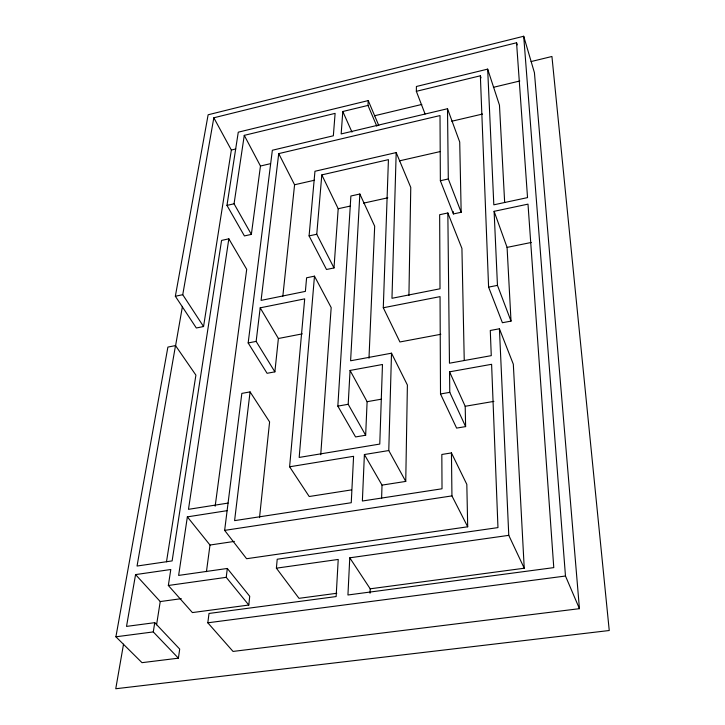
<?xml version="1.0" encoding="UTF-8"?>
<svg xmlns="http://www.w3.org/2000/svg" width="725" height="725" viewBox="0 0 725 725"><rect width="100%" height="100%" fill="white"/><g stroke="black" fill="none" stroke-linecap="round" stroke-linejoin="round"><path stroke-width="1.09" d="M425.077 113.997L416.349 91.314L416.413 86.483L487.671 69.12L499.462 105.161L504.663 202.438M405.746 481.409L388.772 450.542L364.394 454.539L382.021 485.116L405.746 481.409L407.396 385.029L391.509 353.193L350.601 360.778L359.845 194.01L350.882 196.004L337.841 406.118L355.567 436.939L365.654 435.245L367.104 401.686L350.066 370.439L382.474 364.494L379.773 444.072L299.18 457.43L314.478 276.162L306.603 277.784L305.379 291.387L261.082 300.395L278.726 153.618L440.012 115.565L440.365 180.733L453.415 213.938L461.173 212.28L459.713 142.028L447.506 108.723L341.167 133.935L342.798 111.505L367.983 105.415L368.237 100.585L238.271 132.177L226.97 205.402L244.416 235.924L251.358 234.402L260.465 166.025L244.271 135.358L335.113 113.372L333.346 135.783L272.355 150.247L248.167 342.952L267.081 373.303L274.875 371.843L278.382 338.502L260.184 307.835L304.699 298.863L289.61 466.791L309.203 496.516L351.48 489.901M408.927 295.501L410.767 187.431L396.185 152.576L314.958 171.263L309.086 235.897L326.504 269.492L333.998 267.942L338.194 208.727L321.818 174.888L388.428 159.645L383.289 307.763L399.919 341.964L440.809 334.288M396.185 152.576L391.971 298.292L440.012 288.786L439.658 214.718L447.842 212.969L461.925 248.421L464.245 360.416M388.772 450.542L391.509 353.193M381.595 498.546L382.021 485.116M370.04 593.24L370.203 588.809L349.767 557.815L508.778 535.349L524.238 568.228L370.203 588.809M364.394 454.539L362.373 501.011L442.023 488.777L441.833 454.466L451.448 452.917L466.818 484.373L467.698 526.794L246.6 558.721L224.641 530.383L241.833 393.394L250.08 391.89L269.6 421.923L259.514 517.659M368.98 358.25L374.68 226.191L359.845 194.01M349.767 557.815L347.937 594.989L553.773 567.621L527.999 204.133L494.106 211.328L497.459 285.378L511.016 321.112L502.398 322.725L488.596 287.118L480.358 75.79L416.349 91.314M365.654 435.245L348.19 404.296L350.066 370.439M320.74 454.756L331.18 307.581L314.478 276.162M333.998 267.942L316.762 234.248L321.818 174.888M336.772 593.277L298.99 598.333L276.388 568.173L277.213 559.229L497.966 527.601L491.604 364.303L449.554 371.834L449.781 392.352L465.622 426.599L456.614 428.094L440.51 393.965L440.048 296.634L383.289 307.763M166.487 561.83L195.904 375.124L175.513 345.589L167.892 347.085L115.909 636.795L142 662.668L178.404 658.173L179.7 649.074L154.751 622.666L126.522 626.4L135.566 574.599L170.801 569.506L168.336 585.483L192.406 612.58L248.802 605.04L249.726 596.303L227.315 568.463L178.631 575.414L187.358 516.871L227.115 510.663M282.841 296.208L294.577 184.766L278.726 153.618M250.08 391.89L234.592 520.641L351.253 502.724L353.583 456.306L289.61 466.791M274.875 371.843L256.142 341.403L260.184 307.835M248.802 605.04L226.236 577.336L227.315 568.463M517.206 44.905L516.562 42.766L213.821 117.785L231.357 150.03L203.553 326.54L196.33 327.99L175.35 296.244L208.129 114.777L523.704 36.25L534.434 72.718L579.438 608.674L233.033 651.431L207.812 622.802L209.017 613.459L336.137 596.557L338.222 559.446L276.388 568.173M206.444 571.672L209.996 545.037L187.358 516.871M215.171 506.177L246.708 269.337L228.837 238.824L221.569 240.419L172.124 560.905L137.052 566.035L175.513 345.589M228.837 238.824L188.482 509.331L228.067 503.087M251.358 234.402L234.057 203.788L244.271 135.358M156.564 624.832L160.234 601.56L135.566 574.599M178.404 658.173L153.283 631.919L154.751 622.666M123.531 644.162L115.755 688.75L609.245 630.514L551.933 56.487L531.081 61.562M175.441 346.523L182.446 306.394M203.553 326.54L182.745 294.703L213.821 117.785M231.357 150.03L235.761 148.978M374.481 115.773L421.814 104.445M493.381 87.317L519.798 80.992M260.465 166.025L270.353 163.705M451.784 121.238L482.497 114.052M294.577 184.766L314.451 180.235M399.448 160.859L440.292 151.543M226.97 205.402L234.057 203.788M440.365 180.733L448.304 178.966L447.506 108.723M338.194 208.727L350.329 206.054M363.56 203.145L387.821 197.798M309.086 235.897L316.762 234.248M175.35 296.244L182.745 294.703M511.016 321.112L507.074 247.388L531.271 242.458M488.596 287.118L497.459 285.378M248.167 342.952L256.142 341.403M278.382 338.502L302.307 333.862M524.238 568.228L513.318 364.195L499.425 328.778L490.281 330.482L491.269 355.649L449.464 363.207L447.842 212.969M337.841 406.118L348.19 404.296M367.104 401.686L381.259 399.203M440.51 393.965L449.781 392.352M449.554 371.834L465.196 406.281L493.897 401.378M224.641 530.383L451.938 495.9L467.698 526.794M209.996 545.037L234.356 541.412M168.336 585.483L226.236 577.336M160.234 601.56L181.286 598.669M207.812 622.802L565.482 576.022L579.438 608.674M115.909 636.795L153.283 631.919M342.798 111.505L351.969 132.095M368.237 100.585L378.794 125.534M367.983 105.415L376.819 126.213M448.304 178.966L461.173 212.28M494.106 211.328L507.074 247.388M480.358 75.79L481.065 77.901M523.704 36.25L565.482 576.022M516.562 42.766L527.537 197.608L493.816 204.822L487.671 69.12M499.425 328.778L508.778 535.349M465.196 406.281L465.622 426.599M453.379 211.691L453.415 213.938M451.448 452.917L451.938 495.9"/></g></svg>
